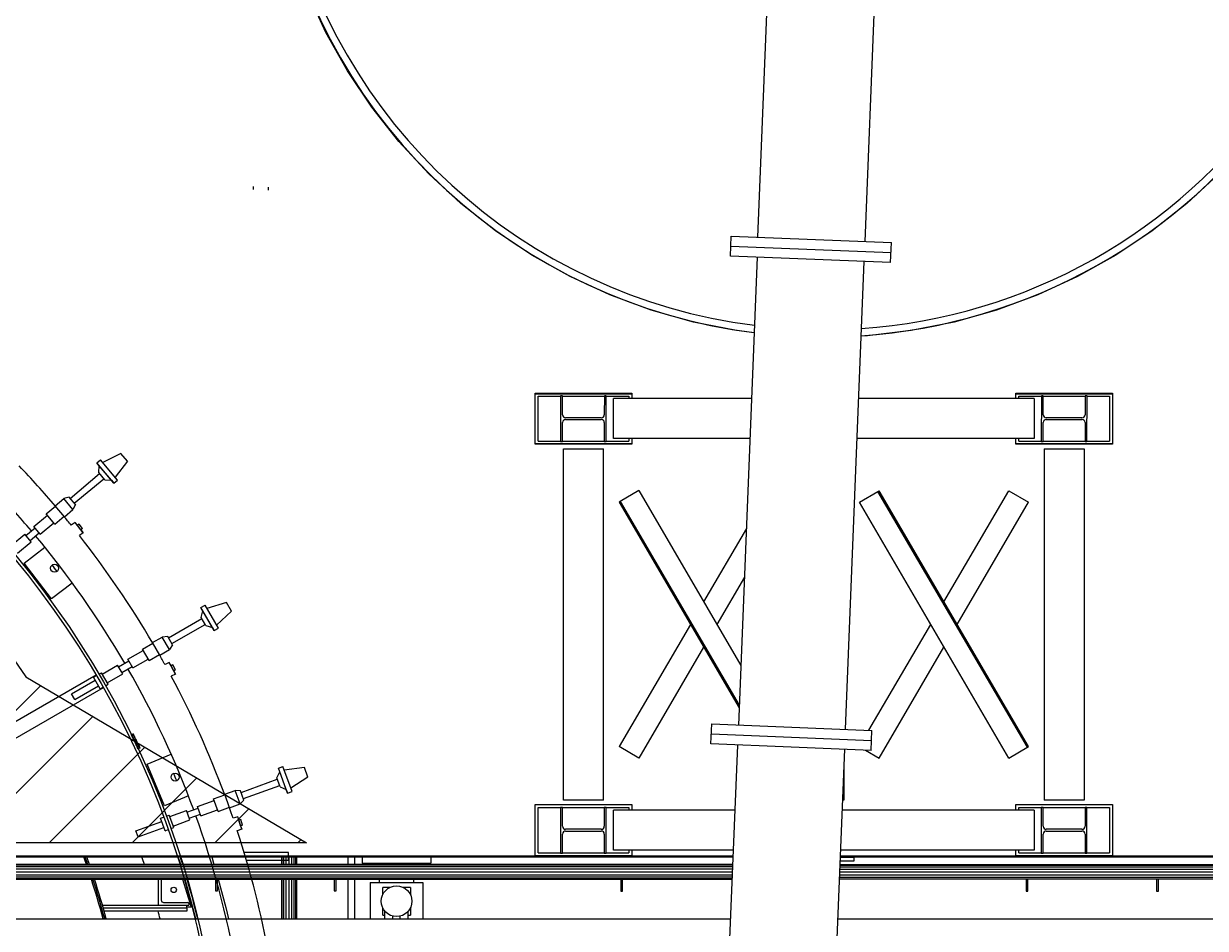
# Model space of a CAD drawing. Header units: metres. Extents: x 0 to 63075, y 0 to 44550.
# Drawn here: x 55719 to 56310, y 39120 to 39572 of the extents above; entities that cross this region are included whole.
import ezdxf

# ---------------------------------------------------------------- set-up
doc = ezdxf.new("R2010")
doc.units = ezdxf.units.M
doc.header["$LTSCALE"] = 75
for name, color, linetype in [('GSB', 7, 'Continuous'), ('ML6', 1, 'Continuous'), ('SDM', 7, 'Continuous'), ('SL1', 8, 'Continuous')]:
    doc.layers.add(name, color=color, linetype=linetype)
doc.styles.add('ROMANS', font='ROMANS.SHX')
doc.dimstyles.new('75___1-75', dxfattribs={"dimscale": 75, "dimtxt": 2.5, "dimasz": 2, "dimexe": 1.5, "dimexo": 1, "dimgap": 0.5, "dimtad": 1, "dimdec": 0, "dimzin": 12, "dimtxsty": 'ROMANS', "dimcen": 0, "dimclrd": 256, "dimclre": 256, "dimclrt": 3, "dimazin": 3, "dimtfac": 1, "dimtdec": 0, "dimtmove": 0, "dimatfit": 0, "dimfxl": 1, "dimlwd": -1, "dimlwe": -1, "dimarcsym": 0})

# ---------------------------------------------------------------- blocks, each defined once
blk = doc.blocks.new('A$C6bae614f')
at = {"layer": 'SL1'}
h = blk.add_hatch(dxfattribs=at)
h.set_pattern_fill('_USER', color=256, scale=195, angle=44.9981, style=0, pattern_type=0)
h.set_pattern_definition([(44.99813, (326091.56, -18363.04), (-137.8813, 137.89033), [])])
h.paths.add_polyline_path([(385213.6, 36164.2), (386148.2, 35612.1), (384607.1, 35612.2), (384607.1, 37046.4)])
for p, q in [((387651, 37628), (387692.3, 38660.5)), ((388047.6, 38646.3), (388006.4, 37613.8)), ((386212.9, 38309.4), (386151.8, 38442.1)), ((386284.3, 38182), (386212.9, 38309.4)), ((386365.4, 38060.6), (386284.3, 38182)), ((386455.8, 37945.9), (386365.4, 38060.6)), ((386555, 37838.6), (386455.8, 37945.9)), ((386492.4, 37907.1), (386492, 37906.7)), ((386526.4, 37870.4), (386526, 37870)), ((386662.2, 37739.5), (386555, 37838.6)), ((389185.4, 37838.5), (389078.1, 37739.4)), ((385970.2, 37796.7), (385970.2, 37786.3)), ((386020.2, 37794.3), (386020.2, 37783.9)), ((386776.9, 37649.1), (386662.2, 37739.5)), ((389078.1, 37739.4), (388963.5, 37649)), ((386898.3, 37567.9), (386776.9, 37649.1)), ((388963.5, 37649), (388842, 37567.9)), ((387559.6, 37565.1), (387562.2, 37631.5)), ((387562.2, 37631.5), (388095.2, 37610.2)), ((388092.5, 37543.8), (388095.2, 37610.2)), ((387025.7, 37496.6), (386898.3, 37567.9)), ((388092.5, 37543.8), (387559.6, 37565.1)), ((387560.9, 37598.3), (388093.9, 37577)), ((388842, 37567.9), (388714.6, 37496.5)), ((387648.4, 37561.5), (387586.1, 36003.8)), ((388003.7, 37547.3), (387941.5, 35989.6)), ((387158.4, 37435.4), (387025.7, 37496.6)), ((388714.6, 37496.5), (388582, 37435.4)), ((387295.4, 37384.9), (387158.4, 37435.4)), ((388582, 37435.4), (388444.9, 37384.8)), ((387436, 37345.2), (387295.4, 37384.9)), ((388444.9, 37384.8), (388304.4, 37345.2)), ((387579.2, 37316.7), (387436, 37345.2)), ((388304.4, 37345.2), (388161.1, 37316.7)), ((387638.3, 37309.7), (387579.2, 37316.7)), ((388016.1, 37299.5), (387993.8, 37298.7)), ((388161.1, 37316.7), (388016.1, 37299.5)), ((386909.1, 36938.8), (386909.2, 37108.8)), ((386909.2, 37108.8), (387231.2, 37108.8)), ((386909.2, 37106.3), (387231.2, 37106.3)), ((386919.1, 36948.8), (386919.2, 37098.8)), ((386919.2, 37098.8), (386994.2, 37098.8)), ((386994.2, 37099.8), (386994.1, 36947.8)), ((387000.8, 37099.8), (386994.2, 37099.8)), ((387000.7, 37036.7), (387000.8, 37099.8)), ((387000.8, 37098.8), (387139.6, 37098.8)), ((387139.6, 37099.8), (387139.5, 37036.7)), ((387146.2, 37099.8), (387139.6, 37099.8)), ((387146.1, 36947.8), (387146.2, 37099.8)), ((387146.2, 37098.8), (387221.2, 37098.8)), ((387221.2, 37098.8), (387221.2, 37090.3)), ((387231.2, 37108.8), (387231.2, 37090.3)), ((388509.2, 37108.8), (388831.2, 37108.8)), ((388509.2, 37090.3), (388509.2, 37108.8)), ((388509.2, 37106.3), (388831.2, 37106.3)), ((388519.2, 37098.8), (388594.2, 37098.8)), ((388519.2, 37090.3), (388519.2, 37098.8)), ((388594.2, 37099.8), (388594.1, 36947.8)), ((388600.8, 37099.8), (388594.2, 37099.8)), ((388600.7, 37036.7), (388600.8, 37099.8)), ((388600.8, 37098.8), (388739.6, 37098.8)), ((388739.6, 37099.8), (388739.5, 37036.7)), ((388746.2, 37099.8), (388739.6, 37099.8)), ((388746.1, 36947.8), (388746.2, 37099.8)), ((388746.2, 37098.8), (388821.2, 37098.8)), ((388821.2, 37098.8), (388821.1, 36948.8)), ((388831.2, 37108.8), (388831.1, 36938.8)), ((387170.1, 36957.3), (387170.2, 37090.3)), ((387629.6, 37090.3), (387170.2, 37090.3)), ((388570.2, 37090.3), (387985.4, 37090.3)), ((388570.2, 37090.3), (388570.1, 36957.3)), ((387129.5, 37026.7), (387010.7, 37026.7)), ((387010.7, 37020.9), (387129.5, 37020.9)), ((388729.5, 37026.7), (388610.7, 37026.7)), ((388610.7, 37020.9), (388729.5, 37020.9)), ((387000.7, 36947.8), (387000.7, 37010.9)), ((387139.5, 37010.9), (387139.5, 36947.8)), ((388600.7, 36947.8), (388600.7, 37010.9)), ((388739.5, 37010.9), (388739.5, 36947.8)), ((386909.1, 36941.3), (387231.1, 36941.3)), ((387231.1, 36938.8), (386909.1, 36938.8)), ((386919.1, 36948.8), (386994.1, 36948.8)), ((386994.1, 36947.8), (387000.7, 36947.8)), ((387000.7, 36948.8), (387139.5, 36948.8)), ((387139.5, 36947.8), (387146.1, 36947.8)), ((387146.1, 36948.8), (387221.1, 36948.8)), ((387624.2, 36957.3), (387170.1, 36957.3)), ((387221.1, 36957.3), (387221.1, 36948.8)), ((387231.1, 36957.3), (387231.1, 36938.8)), ((388570.1, 36957.3), (387980.1, 36957.3)), ((388509.1, 36938.8), (388509.1, 36957.3)), ((388509.1, 36941.3), (388831.1, 36941.3)), ((388831.1, 36938.8), (388509.1, 36938.8)), ((388515.2, 36941.3), (388512.3, 36938.8)), ((388519.1, 36948.8), (388519.1, 36957.3)), ((388519.1, 36948.8), (388594.1, 36948.8)), ((388545.5, 36938.8), (388543.3, 36941.3)), ((388594.1, 36947.8), (388600.7, 36947.8)), ((388600.7, 36948.8), (388739.5, 36948.8)), ((388739.5, 36947.8), (388746.1, 36947.8)), ((388746.1, 36948.8), (388821.1, 36948.8)), ((385530.6, 36908.2), (385470.3, 36877.5)), ((385552.2, 36882.5), (385530.6, 36908.2)), ((387003.6, 35753.8), (387003.6, 36923.8)), ((387003.6, 36923.8), (387136.6, 36923.8)), ((387136.6, 35753.8), (387136.6, 36923.8)), ((388603.6, 36923.8), (388603.6, 35753.8)), ((388603.6, 36923.8), (388736.6, 36923.8)), ((388736.6, 36923.8), (388736.6, 35753.8)), ((385450.2, 36876.8), (385462.3, 36887)), ((385507.3, 36808.7), (385450.2, 36876.8)), ((385458.3, 36867.1), (385450.2, 36876.8)), ((385456.6, 36844.4), (385458.3, 36867.1)), ((385499.2, 36818.4), (385458.3, 36867.1)), ((385519.5, 36818.9), (385462.3, 36887)), ((385552.2, 36882.5), (385511.5, 36828.4)), ((385361.5, 36758.3), (385459.1, 36841.4)), ((385375.3, 36742), (385474, 36823.7)), ((385476.5, 36820.6), (385456.6, 36844.4)), ((385476.5, 36820.6), (385499.2, 36818.4)), ((385499.2, 36818.4), (385507.3, 36808.7)), ((385507.3, 36808.7), (385519.5, 36818.9)), ((387254.3, 36784), (387192.6, 36747.9)), ((387254.3, 36784), (387594.1, 36202.1)), ((387988.5, 36745.5), (388050.2, 36781.5)), ((388050.2, 36781.5), (388054.3, 36783.9)), ((388547.6, 35929.7), (388050.2, 36781.5)), ((388551.7, 35932.1), (388054.3, 36783.9)), ((388270.1, 36414.3), (388486, 36783.9)), ((388486, 36783.9), (388551.8, 36745.5)), ((385311.8, 36733.8), (385340.3, 36757.8)), ((385357.9, 36762.7), (385340.3, 36757.8)), ((385371, 36721.2), (385340.3, 36757.8)), ((385378.9, 36737.7), (385357.9, 36762.7)), ((387192.6, 36747.9), (387188.5, 36745.5)), ((387188.5, 36745.5), (387588.4, 36060.7)), ((387192.6, 36747.9), (387588.8, 36069.5)), ((388485.9, 35893.6), (387988.5, 36745.5)), ((388314.2, 36338.8), (388551.8, 36745.5)), ((385240.9, 36665), (385285.7, 36702.6)), ((385282.3, 36706.7), (385313, 36732.4)), ((385310.6, 36673), (385282.3, 36706.7)), ((385310.6, 36673), (385341.3, 36698.7)), ((385342.5, 36697.2), (385311.8, 36733.8)), ((385342.5, 36697.2), (385371, 36721.2)), ((385378.9, 36737.7), (385371, 36721.2)), ((385214.4, 36634.8), (385244.7, 36660.3)), ((385262.3, 36639.4), (385240.9, 36665)), ((385262.3, 36639.4), (385307.2, 36677)), ((385378.1, 36678.5), (385365.4, 36668.7)), ((385404.9, 36643.9), (385378.1, 36678.5)), ((385385.6, 36668.7), (385378.1, 36678.5)), ((385391.2, 36673), (385385.6, 36668.7)), ((385397.3, 36653.7), (385385.6, 36668.7)), ((385402.8, 36658), (385391.2, 36673)), ((385165.2, 36601.5), (385210.5, 36639.5)), ((385231.9, 36613.9), (385210.5, 36639.5)), ((385228, 36618.5), (385258.4, 36644)), ((385404.9, 36643.9), (385392.7, 36634.4)), ((385402.8, 36658), (385397.3, 36653.7)), ((385397.3, 36653.7), (385404.9, 36643.9)), ((387612.3, 36657.8), (387470.1, 36414.4)), ((385186.7, 36575.9), (385231.9, 36613.9)), ((385208.5, 36542.7), (385277.5, 36595.6)), ((385299.8, 36423.7), (385208.5, 36542.7)), ((385368.8, 36476.6), (385299.8, 36423.7)), ((387605.8, 36495.6), (387514.2, 36338.8)), ((385797, 36395), (385810.7, 36402.9)), ((385841.4, 36318), (385797, 36395)), ((385803.3, 36384), (385797, 36395)), ((385797.6, 36362), (385803.3, 36384)), ((385835.1, 36329), (385803.3, 36384)), ((385855.2, 36325.9), (385810.7, 36402.9)), ((385881.6, 36412), (385816.9, 36392.2)), ((385898.4, 36382.9), (385881.6, 36412)), ((385689.1, 36293.7), (385799.6, 36358.6)), ((385813.2, 36335.1), (385797.6, 36362)), ((385898.4, 36382.9), (385849, 36336.7)), ((385699.8, 36275.2), (385811.2, 36338.5)), ((385813.2, 36335.1), (385835.1, 36329)), ((385835.1, 36329), (385841.4, 36318)), ((385841.4, 36318), (385855.2, 36325.9)), ((387426, 36338.8), (387188.5, 35932.1)), ((388020.2, 35986.5), (388226, 36338.8)), ((385602.1, 36256.6), (385636.8, 36276.6)), ((385635.8, 36278.2), (385668.1, 36296.8)), ((385659.7, 36236.9), (385635.8, 36278.2)), ((385686.3, 36298.6), (385668.1, 36296.8)), ((385692, 36255.5), (385668.1, 36296.8)), ((385702.6, 36270.4), (385686.3, 36298.6)), ((385702.6, 36270.4), (385692, 36255.5)), ((385554, 36222.7), (385604.8, 36252)), ((385624.2, 36218.5), (385602.1, 36256.6)), ((385624.2, 36218.5), (385658.8, 36238.5)), ((385659.7, 36236.9), (385692, 36255.5)), ((387470.1, 36263.3), (387254.3, 35893.7)), ((388054.3, 35893.6), (388270.1, 36263.2)), ((385468.5, 36173.3), (385519.7, 36202.9)), ((385536.4, 36174), (385519.7, 36202.9)), ((385522.7, 36197.6), (385557.1, 36217.5)), ((385533.3, 36179.2), (385567.7, 36199)), ((385570.7, 36193.8), (385554, 36222.7)), ((385570.7, 36193.8), (385621.5, 36223.1)), ((385691.5, 36212.2), (385677.3, 36204.8)), ((385711.9, 36173.6), (385691.5, 36212.2)), ((385697.3, 36201.3), (385691.5, 36212.2)), ((385703.5, 36204.5), (385697.3, 36201.3)), ((385706.2, 36184.5), (385697.3, 36201.3)), ((385712.3, 36187.8), (385703.5, 36204.5)), ((385712.3, 36187.8), (385706.2, 36184.5)), ((385447.8, 36170), (383724, 35174.8)), ((385366, 36107.2), (385445.1, 36152.9)), ((385439.3, 36162.9), (385448.8, 36168.4)), ((385461.6, 36124.4), (385439.3, 36162.9)), ((385457, 36173.1), (385465.7, 36178.1)), ((385488, 36139.6), (385465.7, 36178.1)), ((385485.2, 36144.4), (385536.4, 36174)), ((385711.9, 36173.6), (385698.3, 36166.3)), ((385706.2, 36184.5), (385711.9, 36173.6)), ((385472, 36128.2), (383748.2, 35133)), ((385376.7, 36088.7), (385455.8, 36134.4)), ((385461.6, 36124.4), (385471, 36129.8)), ((385479.3, 36134.6), (385488, 36139.6)), ((385376.7, 36088.7), (385366, 36107.2)), ((387494.6, 35940.9), (387497.3, 36007.4)), ((387497.3, 36007.4), (388030.3, 35986.1)), ((385565.1, 35971.8), (385570.8, 35974.6)), ((387496, 35974.1), (388029, 35952.8)), ((388027.6, 35919.6), (388030.3, 35986.1)), ((385593.5, 35927.2), (385587.8, 35924.5)), ((387254.3, 35893.7), (387188.5, 35932.1)), ((387761.1, 35930.2), (387494.6, 35940.9)), ((387542.2, 34904.8), (387583.5, 35937.3)), ((388027.6, 35919.6), (387761.1, 35930.2)), ((387938.8, 35923.1), (387897.5, 34890.6)), ((388008.6, 35920.3), (388054.3, 35893.6)), ((388485.9, 35893.6), (388551.7, 35932.1)), ((385617.7, 35873.1), (385698, 35906.4)), ((385675.1, 35734.5), (385617.7, 35873.1)), ((386049.8, 35827.7), (386059.2, 35848.4)), ((386054.9, 35860.3), (386069.7, 35865.7)), ((386085.3, 35776.8), (386054.9, 35860.3)), ((386059.2, 35848.4), (386054.9, 35860.3)), ((386080.9, 35788.7), (386059.2, 35848.4)), ((386100.1, 35782.2), (386069.7, 35865.7)), ((386141.1, 35862.3), (386074, 35854.1)), ((386152.6, 35830.7), (386141.1, 35862.3)), ((387936.6, 35868.5), (387936.6, 35753.8)), ((385931, 35779.3), (386051.1, 35824)), ((385938.3, 35759.2), (386059, 35802.2)), ((386060.4, 35798.5), (386049.8, 35827.7)), ((386060.4, 35798.5), (386080.9, 35788.7)), ((386152.6, 35830.7), (386095.9, 35793.8)), ((385755.4, 35767.8), (385675.1, 35734.5)), ((385838.9, 35757.9), (385876.5, 35771.5)), ((385854, 35716.5), (385838.9, 35757.9)), ((385875.9, 35773.3), (385910.9, 35786)), ((385892.2, 35728.4), (385875.9, 35773.3)), ((385927.2, 35741.1), (385910.9, 35786)), ((385929.1, 35784.6), (385910.9, 35786)), ((385940.2, 35753.9), (385929.1, 35784.6)), ((386080.9, 35788.7), (386085.3, 35776.8)), ((386085.3, 35776.8), (386100.1, 35782.2)), ((385692.9, 35699), (385748.4, 35719.3)), ((385759.8, 35687.9), (385748.4, 35719.3)), ((385750.5, 35713.5), (385787.7, 35727.1)), ((385785.7, 35732.8), (385840.7, 35752.9)), ((385797.1, 35701.4), (385785.7, 35732.8)), ((385797.1, 35701.4), (385852.2, 35721.5)), ((385854, 35716.5), (385891.6, 35730.2)), ((385892.2, 35728.4), (385927.2, 35741.1)), ((385940.2, 35753.9), (385927.2, 35741.1)), ((386909.1, 35738.8), (387231.1, 35738.8)), ((386909.1, 35568.8), (386909.1, 35738.8)), ((386919.1, 35728.8), (386994.1, 35728.8)), ((386919.1, 35578.8), (386919.1, 35728.8)), ((386994.1, 35729.8), (386994.1, 35577.8)), ((387000.7, 35729.8), (386994.1, 35729.8)), ((387000.7, 35666.7), (387000.7, 35729.8)), ((387000.7, 35728.8), (387139.5, 35728.8)), ((387136.6, 35753.8), (387003.6, 35753.8)), ((387139.5, 35729.8), (387139.5, 35666.7)), ((387146.1, 35729.8), (387139.5, 35729.8)), ((387146.1, 35577.8), (387146.1, 35729.8)), ((387146.1, 35728.8), (387221.1, 35728.8)), ((387574.8, 35720.3), (387170.1, 35720.3)), ((387170.1, 35587.3), (387170.1, 35720.3)), ((387221.1, 35728.8), (387221.1, 35720.3)), ((387231.1, 35738.8), (387231.1, 35720.3)), ((388570.1, 35720.3), (387930.7, 35720.3)), ((387936.6, 35753.8), (387932, 35753.8)), ((388509.1, 35738.8), (388831.1, 35738.8)), ((388509.1, 35720.3), (388509.1, 35738.8)), ((388519.1, 35728.8), (388594.1, 35728.8)), ((388519.1, 35720.3), (388519.1, 35728.8)), ((388570.1, 35720.3), (388570.1, 35587.3)), ((388594.1, 35729.8), (388594.1, 35577.8)), ((388600.7, 35729.8), (388594.1, 35729.8)), ((388600.7, 35666.7), (388600.7, 35729.8)), ((388600.7, 35728.8), (388739.5, 35728.8)), ((388736.6, 35753.8), (388603.6, 35753.8)), ((388739.5, 35729.8), (388739.5, 35666.7)), ((388746.1, 35729.8), (388739.5, 35729.8)), ((388746.1, 35577.8), (388746.1, 35729.8)), ((388746.1, 35728.8), (388821.1, 35728.8)), ((388821.1, 35728.8), (388821.1, 35578.8)), ((388831.1, 35738.8), (388831.1, 35568.8)), ((385580.5, 35651.7), (385666.3, 35682.9)), ((385662.3, 35693.8), (385672.6, 35697.6)), ((385677.5, 35652), (385662.3, 35693.8)), ((385681.5, 35700.8), (385691, 35704.3)), ((385706.2, 35662.4), (385691, 35704.3)), ((385704.3, 35667.7), (385759.8, 35687.9)), ((385757.7, 35693.6), (385795, 35707.1)), ((385919.3, 35698.6), (385904, 35693.8)), ((385932.6, 35657), (385919.3, 35698.6)), ((385923, 35686.9), (385919.3, 35698.6)), ((385929.7, 35688.9), (385923, 35686.9)), ((385928.8, 35668.7), (385923, 35686.9)), ((385935.5, 35670.9), (385929.7, 35688.9)), ((385587.7, 35631.7), (385580.5, 35651.7)), ((385587.7, 35631.7), (385673.6, 35662.9)), ((385677.5, 35652), (385687.8, 35655.7)), ((385696.7, 35659), (385706.2, 35662.4)), ((385932.6, 35657), (385917.9, 35652.2)), ((385935.5, 35670.9), (385928.8, 35668.7)), ((385928.8, 35668.7), (385932.6, 35657)), ((387000.7, 35577.8), (387000.7, 35640.9)), ((387129.5, 35656.7), (387010.7, 35656.7)), ((387010.7, 35650.9), (387129.5, 35650.9)), ((387139.5, 35640.9), (387139.5, 35577.8)), ((388600.7, 35577.8), (388600.7, 35640.9)), ((388729.5, 35656.7), (388610.7, 35656.7)), ((388610.7, 35650.9), (388729.5, 35650.9)), ((388739.5, 35640.9), (388739.5, 35577.8)), ((384552.2, 35568.4), (387568.7, 35568.3)), ((384721.6, 35564.9), (387568.6, 35564.8)), ((385833.1, 35564.9), (385840.3, 35539.3)), ((386088.7, 35579.3), (385940.8, 35579.3)), ((386065.7, 35539.3), (386065.7, 35564.9)), ((386067.6, 35539.3), (386067.6, 35564.9)), ((386072.8, 35539.3), (386072.8, 35564.9)), ((386080.8, 35539.3), (386080.8, 35564.9)), ((386088.7, 35553.9), (386088.7, 35579.3)), ((386090.1, 35539.3), (386090.1, 35564.9)), ((386099.4, 35539.3), (386099.4, 35564.9)), ((386107.4, 35539.3), (386107.4, 35564.9)), ((386112.6, 35539.3), (386112.6, 35564.9)), ((386114.5, 35564.9), (386114.5, 35539.3)), ((386287.3, 35539.2), (386287.3, 35564.8)), ((386308.6, 35539.2), (386308.6, 35564.8)), ((386333.7, 35564.8), (386333.7, 35543.9)), ((386562.3, 35564.8), (386562.3, 35543.9)), ((387231.1, 35568.8), (386909.1, 35568.8)), ((386919.1, 35578.8), (386994.1, 35578.8)), ((386994.1, 35577.8), (387000.7, 35577.8)), ((387000.7, 35578.8), (387139.5, 35578.8)), ((387139.5, 35577.8), (387146.1, 35577.8)), ((387146.1, 35578.8), (387221.1, 35578.8)), ((387569.5, 35587.3), (387170.1, 35587.3)), ((387221.1, 35587.3), (387221.1, 35578.8)), ((387231.1, 35587.3), (387231.1, 35568.8)), ((387971.6, 35563.3), (387924.4, 35563.3)), ((387924.5, 35564.8), (390720, 35564.7)), ((387924.6, 35568.3), (390720, 35568.2)), ((388570.1, 35587.3), (387925.4, 35587.3)), ((387971.6, 35552.3), (387971.6, 35564.8)), ((388509.1, 35568.8), (388509.1, 35587.3)), ((388831.1, 35568.8), (388509.1, 35568.8)), ((388519.1, 35578.8), (388519.1, 35587.3)), ((388519.1, 35578.8), (388594.1, 35578.8)), ((388594.1, 35577.8), (388600.7, 35577.8)), ((388600.7, 35578.8), (388739.5, 35578.8)), ((388739.5, 35577.8), (388746.1, 35577.8)), ((388746.1, 35578.8), (388821.1, 35578.8)), ((387567.3, 35532.1), (382836.3, 35532.2)), ((387567.5, 35537.4), (382844.3, 35537.5)), ((387567.6, 35539.2), (382853.6, 35539.4)), ((387567, 35524.1), (384555.3, 35524.2)), ((385948.4, 35553.9), (386088.7, 35553.9)), ((386333.7, 35543.9), (386562.3, 35543.9)), ((386562.3, 35542.3), (386333.7, 35542.3)), ((386333.7, 35539.2), (386333.7, 35542.3)), ((386562.3, 35539.2), (386562.3, 35542.3)), ((387922.8, 35524.1), (390720, 35524)), ((387923.2, 35532.1), (390720, 35532)), ((387923.4, 35537.3), (390720, 35537.2)), ((387923.5, 35539.2), (390720, 35539.1)), ((387924, 35552.3), (387971.6, 35552.3)), ((387565.7, 35492.3), (382844.3, 35492.4)), ((382853.6, 35490.6), (387565.6, 35490.4)), ((382953.6, 35515), (387566.6, 35514.8)), ((382953.6, 35505.6), (387566.2, 35505.5)), ((387565.9, 35497.6), (384560.6, 35497.7)), ((385655.2, 35403.9), (385655.2, 35490.5)), ((385664.7, 35490.5), (385664.7, 35421.3)), ((385735.6, 35490.5), (385763.9, 35397.5)), ((385845.2, 35490.5), (385845.2, 35451.4)), ((385851.6, 35451.4), (385851.6, 35490.5)), ((385853.9, 35490.5), (385880, 35396.5)), ((386065.7, 35358.5), (386065.7, 35490.5)), ((386067.6, 35358.5), (386067.6, 35490.5)), ((386072.8, 35358.5), (386072.8, 35490.5)), ((386080.8, 35358.5), (386080.8, 35490.5)), ((386090.1, 35358.5), (386090.1, 35490.5)), ((386099.4, 35358.5), (386099.4, 35490.5)), ((386107.3, 35358.5), (386107.4, 35490.5)), ((386112.6, 35358.5), (386112.6, 35490.5)), ((386114.5, 35490.5), (386114.5, 35358.5)), ((386240.2, 35490.5), (386240.2, 35451.4)), ((386246.5, 35451.4), (386246.5, 35490.5)), ((386287.3, 35358.5), (386287.3, 35490.5)), ((386308.6, 35358.5), (386308.6, 35490.5)), ((386360, 35479.9), (386536, 35479.8)), ((386360, 35479.9), (386360, 35358.5)), ((386390.8, 35479.9), (386390.8, 35490.4)), ((386505.1, 35479.8), (386505.1, 35490.4)), ((386536, 35479.8), (386536, 35358.5)), ((387194.2, 35490.4), (387194.2, 35451.3)), ((387200.6, 35451.3), (387200.6, 35490.4)), ((390720, 35490.3), (387921.5, 35490.4)), ((387921.6, 35492.3), (390720, 35492.2)), ((387921.8, 35497.5), (390720, 35497.5)), ((387922.1, 35505.5), (390720, 35505.4)), ((387922.5, 35514.8), (390720, 35514.7)), ((388543.2, 35490.4), (388543.2, 35451.3)), ((388549.6, 35451.3), (388549.6, 35490.4)), ((388977.6, 35490.4), (388977.6, 35451.3)), ((388983.9, 35451.3), (388983.9, 35490.4)), ((385845.2, 35451.4), (385851.6, 35451.4)), ((386240.2, 35451.4), (386246.5, 35451.4)), ((386425.7, 35463.3), (386402, 35463.3)), ((386402, 35439.6), (386402, 35463.3)), ((386493.9, 35463.3), (386470.2, 35463.3)), ((386493.9, 35463.3), (386493.9, 35439.6)), ((387194.2, 35451.3), (387200.6, 35451.3)), ((388543.2, 35451.3), (388549.6, 35451.3)), ((388977.6, 35451.3), (388983.9, 35451.3)), ((385469, 35403.9), (385756.8, 35403.9)), ((385672.6, 35413.4), (385753, 35413.4)), ((385748.6, 35403.9), (385748.6, 35394.4)), ((385756.8, 35409.6), (385756.8, 35403.9)), ((385751, 35394.4), (385471.8, 35394.4)), ((385474.5, 35384.9), (385751, 35384.9)), ((385763.9, 35397.5), (385748.6, 35397.5)), ((385751, 35384.9), (385751, 35394.4)), ((385880, 35396.5), (385888.2, 35358.5)), ((386402, 35371.4), (386402, 35395.1)), ((386402, 35371.4), (386409.2, 35371.4)), ((386409.2, 35358.5), (386409.2, 35384.1)), ((386435.9, 35358.5), (386435.9, 35367.8)), ((386460, 35358.5), (386460, 35367.8)), ((386486.7, 35358.5), (386486.7, 35384.1)), ((386486.7, 35371.4), (386493.9, 35371.4)), ((386493.9, 35395.1), (386493.9, 35371.4)), ((371508.3, 35359), (387560.3, 35358.5)), ((387916.2, 35358.5), (407404.6, 35357.8))]:
    blk.add_line(p, q, dxfattribs=at)
blk.add_lwpolyline([(385213.6, 36164.2), (386148.2, 35612.1), (384607.1, 35612.2), (384607.1, 37046.4)], close=True, dxfattribs=at)
for centre, radius in [((382870.1, 34654), 3000), ((382870.1, 34654), 2990.5), ((385309.7, 36525.8), 13.5), ((385711, 35830.6), 13.5), ((385706.4, 35455.1), 9), ((386448, 35417.4), 51.1)]:
    blk.add_circle(centre, radius, dxfattribs=at)
for centre, radius, start, end in [((387870, 39153.8), 1858, 273.8211, 15.6252), ((387870, 39153.8), 1834, 273.9014, 15.3858), ((387870, 39153.8), 1858, 192.1379, 262.8379), ((387870, 39153.8), 1834, 192.2992, 262.774), ((387010.7, 37010.9), 10, 89.9981, 179.9981), ((387010.7, 37036.7), 10, 179.9981, 269.9981), ((387129.5, 37036.7), 10, 269.9981, 359.9981), ((387129.5, 37010.9), 10, 359.9981, 89.9981), ((388610.7, 37010.9), 10, 89.9981, 179.9981), ((388610.7, 37036.7), 10, 179.9981, 269.9981), ((388729.5, 37036.7), 10, 269.9981, 359.9981), ((388729.5, 37010.9), 10, 359.9981, 89.9981), ((382870.1, 34654), 3207.1, 40.3916, 43.621), ((382870.1, 34654), 3092.8, 40.1952, 43.6031), ((382870.1, 34654), 3207.1, 38.918, 39.6047), ((382870.1, 34654), 3092.8, 30.1952, 39.801), ((382870.1, 34654), 3207.1, 30.3916, 38.1351), ((382870.1, 34654), 3075, 37.2466, 37.7497), ((382870.1, 34654), 3207.1, 28.918, 29.6047), ((382870.1, 34654), 3092.8, 20.1952, 29.801), ((382870.1, 34654), 3207.1, 20.3916, 28.1351), ((382870.1, 34654), 3006.4, 25.0566, 26.0616), ((382870.1, 34654), 3075, 22.2466, 22.7497), ((382870.1, 34654), 3207.1, 18.918, 19.6047), ((382870.1, 34654), 3092.8, 10.1952, 19.801), ((382870.1, 34654), 3207.1, 10.3916, 18.1351), ((387010.7, 35666.7), 10, 179.9981, 269.9981), ((387010.7, 35640.9), 10, 89.9981, 179.9981), ((387129.5, 35666.7), 10, 269.9981, 359.9981), ((387129.5, 35640.9), 10, 359.9981, 89.9981), ((388610.7, 35666.7), 10, 179.9981, 269.9981), ((388610.7, 35640.9), 10, 89.9981, 179.9981), ((388729.5, 35666.7), 10, 269.9981, 359.9981), ((388729.5, 35640.9), 10, 359.9981, 89.9981), ((382870.1, 34654), 2695.2, 19.1762, 19.7534), ((382870.1, 34654), 2700, 19.1411, 19.7171), ((382870.1, 34654), 2705, 19.1043, 19.6791), ((382870.1, 34654), 2878.5, 17.9122, 18.4486), ((382870.1, 34654), 2993.5, 17.2021, 17.7157), ((382870.1, 34654), 3000, 17.1637, 17.6761), ((382870.1, 34654), 2695.2, 15.1546, 18.0814), ((382870.1, 34654), 2700, 15.1272, 18.0484), ((382870.1, 34654), 2705, 15.0986, 18.0139), ((382870.1, 34654), 2993.5, 13.6136, 16.2268), ((382870.1, 34654), 3000, 13.5836, 16.1907), ((385672.6, 35421.3), 7.87, 179.9981, 269.9981), ((385753, 35409.6), 3.81, 359.9981, 89.9981), ((382870.1, 34654), 2878.5, 14.1687, 14.7092)]:
    blk.add_arc(centre, radius, start, end, dxfattribs=at)
for points, knots in [([(385587.8, 35924.4), (385585.8, 35928.8), (385583.7, 35933.1), (385581.7, 35937.4), (385580, 35941), (385578.2, 35944.6), (385576.5, 35948.2), (385572.8, 35956), (385568.9, 35964), (385565, 35972)], [0, 0, 0, 0, 0.270258, 0.270258, 0.270258, 0.498365, 0.498365, 0.498365, 1, 1, 1, 1]), ([(385565.1, 35971.8), (385567.2, 35967.6), (385569.3, 35963.2), (385571.4, 35958.9), (385573.1, 35955.3), (385574.8, 35951.7), (385576.5, 35948.2), (385580.3, 35940.4), (385584.1, 35932.3), (385587.9, 35924.3)], [0, 0, 0, 0, 0.270265, 0.270265, 0.270265, 0.498349, 0.498349, 0.498349, 1, 1, 1, 1]), ([(385593.5, 35927.2), (385591.5, 35931.5), (385589.4, 35935.9), (385587.4, 35940.2), (385585.7, 35943.8), (385584, 35947.4), (385582.3, 35951), (385578.5, 35958.8), (385574.6, 35966.8), (385570.7, 35974.8)], [0, 0, 0, 0, 0.270258, 0.270258, 0.270258, 0.498365, 0.498365, 0.498365, 1, 1, 1, 1]), ([(385570.8, 35974.6), (385572.9, 35970.3), (385575, 35966), (385577.1, 35961.7), (385578.8, 35958.1), (385580.6, 35954.5), (385582.3, 35950.9), (385586, 35943.1), (385589.8, 35935.1), (385593.6, 35927)], [0, 0, 0, 0, 0.270269, 0.270269, 0.270269, 0.498349, 0.498349, 0.498349, 1, 1, 1, 1])]:
    blk.add_open_spline(points, degree=3, knots=knots, dxfattribs=at)
blk = doc.blocks.new('zw$15D4')
at = {"layer": 'ML6', "xscale": 0.2502808837766805, "yscale": 0.2502808837766805, "zscale": 0.2502808837766805}
blk.add_blockref('A$C6bae614f', (-85544.74, -3177.34), dxfattribs=at)

msp = doc.modelspace()

# ---------------------------------------------------------------- block references
at = {"layer": 'GSB', "xscale": 0.6000000000000068, "yscale": 0.6000000000000068, "zscale": 0.6000000000000068}
msp.add_blockref('zw$15D4', (49200, 35721.63), dxfattribs=at)

# ---------------------------------------------------------------- leaders
at = {"layer": 'SDM'}
msp.add_leader([(52766.71, 37891.88), (59453.13, 42438.72), (62243.43, 42438.72)], dimstyle='75___1-75', override={"dimtad": 0}, dxfattribs=at)

doc.saveas('drawing.dxf')
